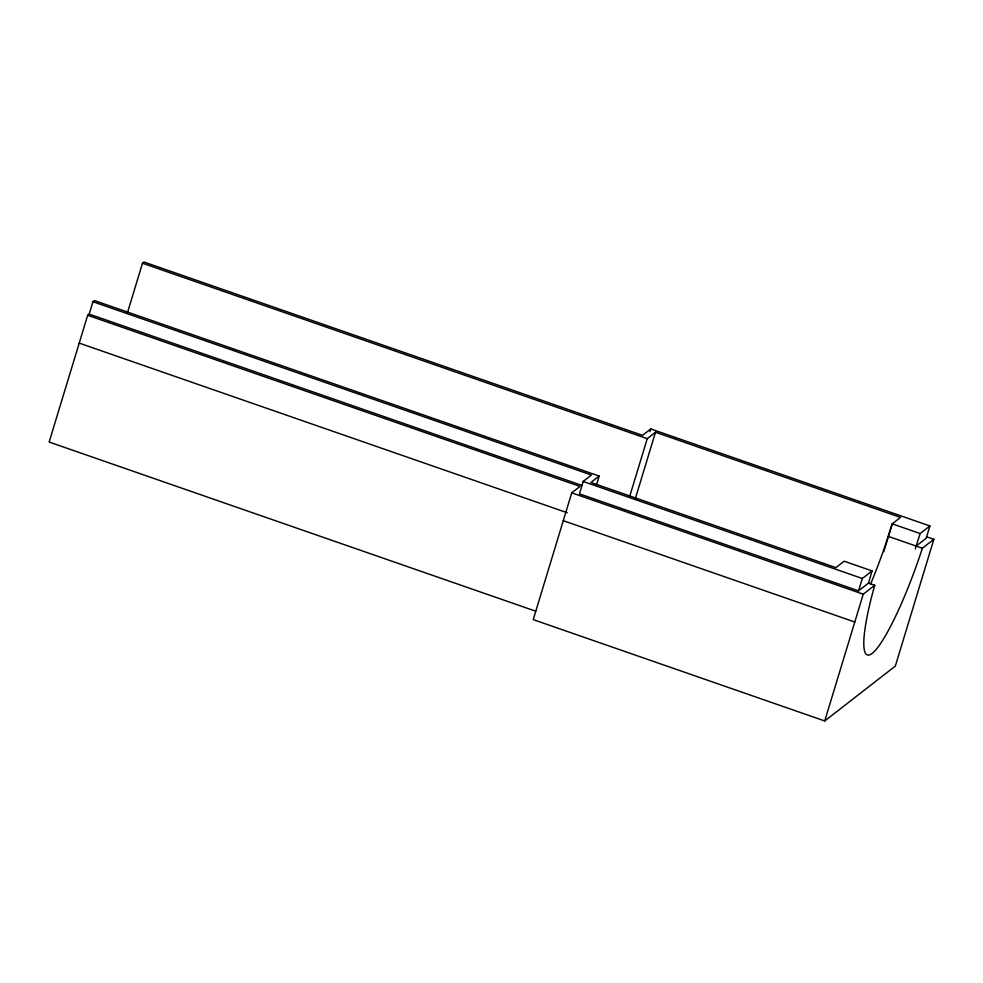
<?xml version="1.0" encoding="UTF-8"?>
<svg xmlns="http://www.w3.org/2000/svg" width="983" height="983" viewBox="0 0 983 983"><rect width="100%" height="100%" fill="white"/><g stroke="black" fill="none" stroke-linecap="round" stroke-linejoin="round"><path stroke-width="1.47" d="M535.698 611.193L49.15 442.043L87.671 315.273L89.17 314.105L92.93 301.732L591.471 475.047L583.202 481.473L579.442 493.847L858.54 590.869L868.517 583.116L874.723 585.278L872.548 593.228A106.434 17.067 -70.8 0 0 872.24 653.326A106.434 17.067 -70.8 0 0 919.56 556.685L922.373 548.231L933.85 539.311L926.6 536.792M868.517 583.116L872.068 570.914L844.151 561.207L835.894 567.633L590.906 482.456L599.175 476.042L94.429 300.565L92.93 301.732M127.446 312.754L142.498 263.211L143.997 262.043L642.538 435.346L650.807 428.932L929.906 525.954L926.146 538.328L916.168 546.069L915.284 549.005M87.671 315.273L580.007 486.425L571.737 492.852L533.228 619.622L824.725 720.957L895.329 666.081L933.85 539.311M596.534 484.717L599.175 476.042M629.673 496.526L647.244 438.676L655.501 432.25L900.489 517.427L892.232 523.841L885.45 544.828A106.434 17.067 -70.8 0 1 870.545 584.209M649.972 431.684L650.807 428.932M635.141 499.278L655.501 432.25M858.54 590.869L862.3 578.495L872.068 570.914M824.725 720.957L863.246 594.187L874.723 585.278M883.778 551.672L892.232 523.841L920.137 533.548L929.906 525.954M920.137 533.548L916.168 546.069M142.498 263.211L647.244 438.676M888.263 536.374L922.373 548.231M583.202 481.473L862.3 578.495M89.17 314.105L581.911 485.405M571.737 492.852L863.246 594.187M79.205 343.104L567.203 512.745M563.284 520.683L854.792 622.018"/></g></svg>
